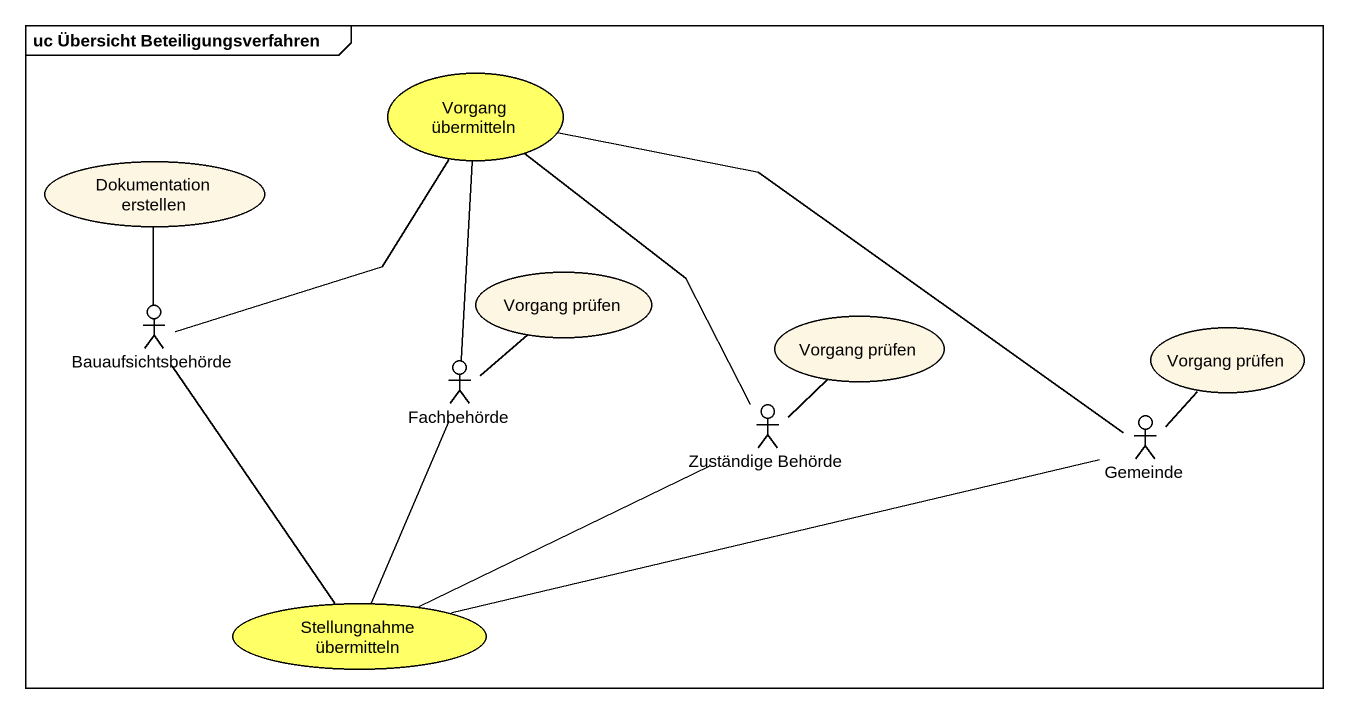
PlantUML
@startuml
mainframe uc Übersicht Beteiligungsverfahren
usecase "Vorgang übermitteln" as Vorgang_übermitteln #FFFF66
usecase "Dokumentation erstellen" as Dokumentation_erstellen
actor Bauaufsichtsbehörde
usecase "Vorgang prüfen" as Vorgang_prüfen
usecase "Vorgang prüfen" as Vorgang_prüfen_2
usecase "Vorgang prüfen" as Vorgang_prüfen_3
actor Fachbehörde
actor "Zuständige Behörde" as Zuständige_Behörde
actor Gemeinde
usecase "Stellungnahme übermitteln" as Stellungnahme_übermitteln #FFFF66
Vorgang_übermitteln -- Bauaufsichtsbehörde
Vorgang_übermitteln -- Fachbehörde
Vorgang_übermitteln -- Zuständige_Behörde
Vorgang_übermitteln -right- Gemeinde
Dokumentation_erstellen -- Bauaufsichtsbehörde
Vorgang_prüfen -- Fachbehörde
Vorgang_prüfen_2 -- Zuständige_Behörde
Vorgang_prüfen_3 -- Gemeinde
Stellungnahme_übermitteln -up- Bauaufsichtsbehörde
Stellungnahme_übermitteln -up- Fachbehörde
Stellungnahme_übermitteln -right- Zuständige_Behörde
Stellungnahme_übermitteln -right- Gemeinde
@enduml
